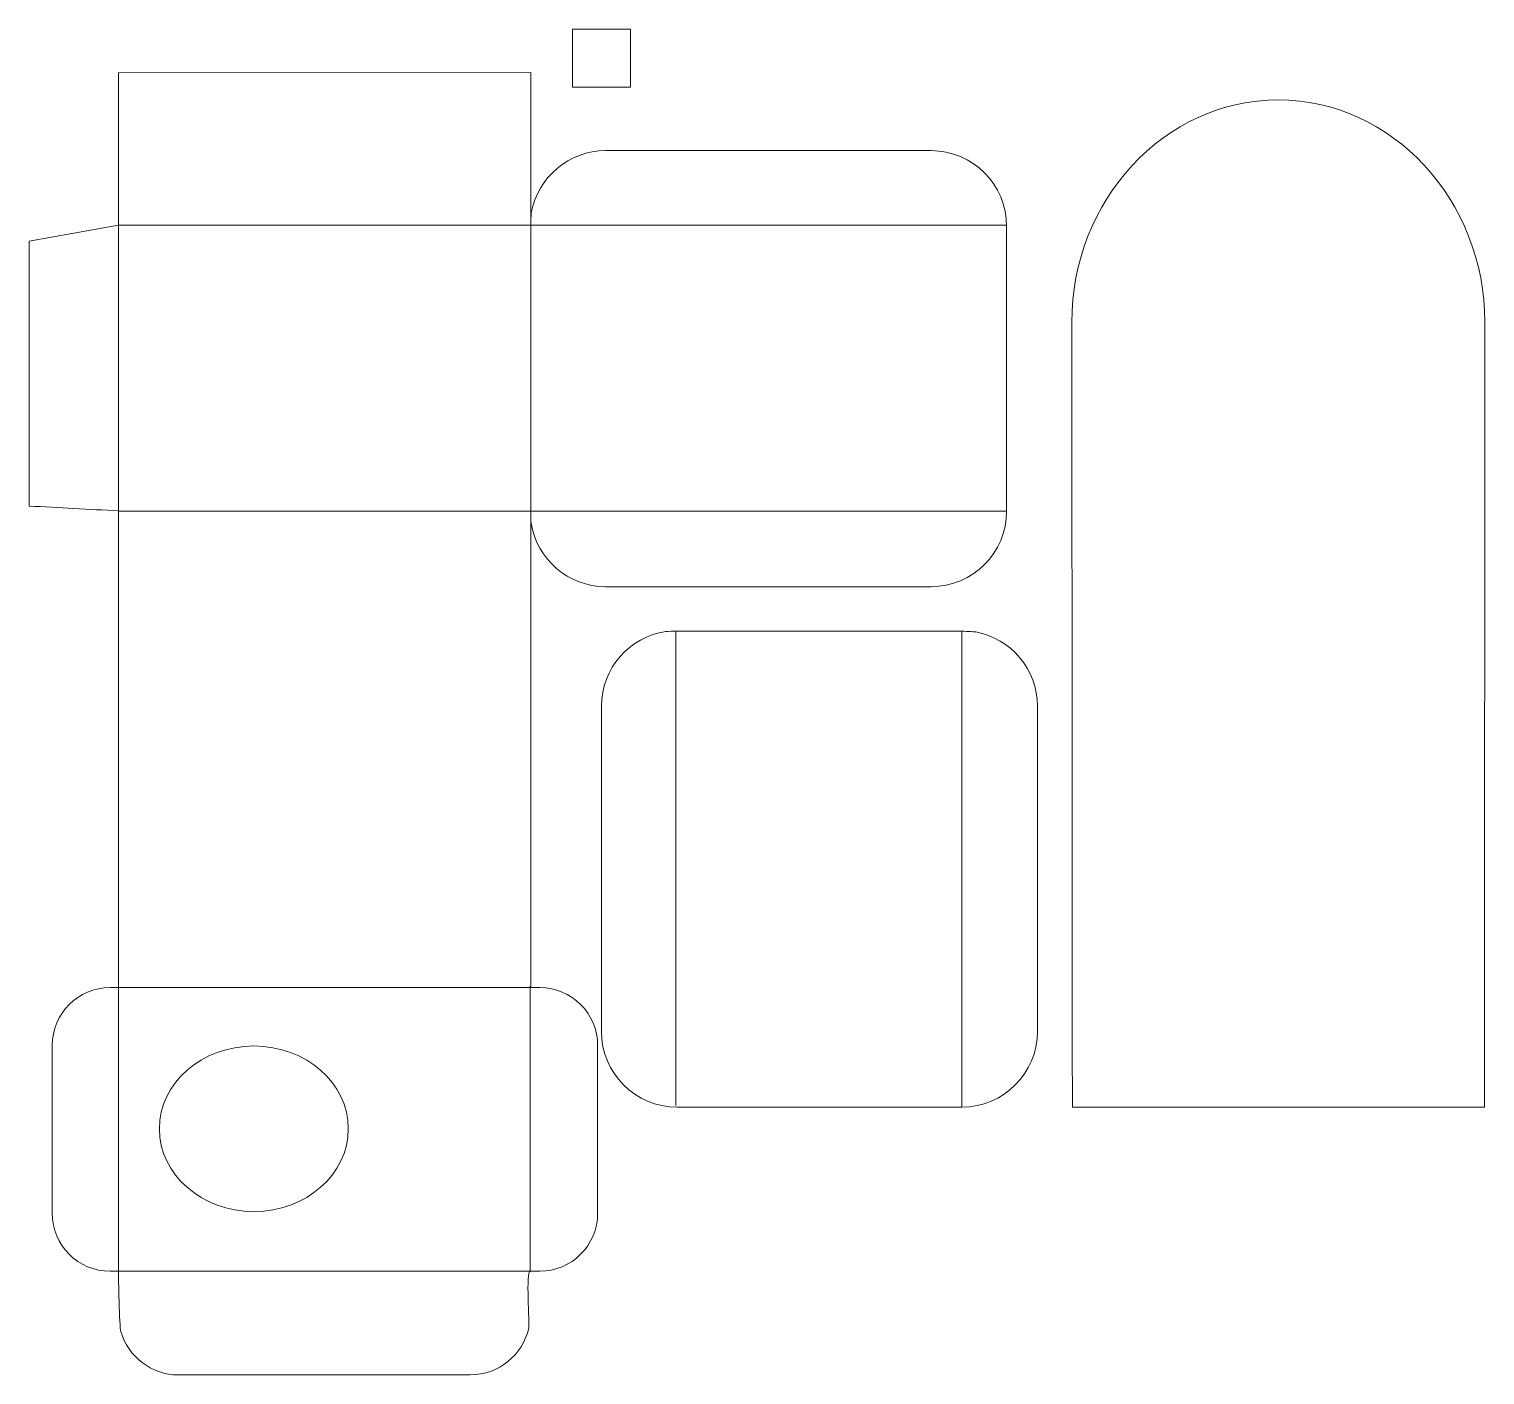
# Model space of a CAD drawing. Header units: centimetres. Extents: x -4.7 to 20.4, y -12.7 to 10.5.
import ezdxf
from ezdxf.lldxf.tags import DXFTag

# ---------------------------------------------------------------- set-up
doc = ezdxf.new("R2010")
doc.units = ezdxf.units.CM
doc.header["$MEASUREMENT"] = 0
doc.layers.add('Camada 1', color=7, linetype='Continuous')
tags = doc.linetypes.add('New Line1', pattern=[2.3, 1, -1.3]).pattern_tags.tags
tags[6:7] = [DXFTag(74, 4), DXFTag(75, 0), DXFTag(340, '0'), DXFTag(46, 1.0), DXFTag(50, 0.0), DXFTag(44, 0.0), DXFTag(45, 0.0)]
tags[4:5] = [DXFTag(74, 4), DXFTag(75, 0), DXFTag(340, '0'), DXFTag(46, 1.0), DXFTag(50, 0.0), DXFTag(44, 0.0), DXFTag(45, 0.0)]
tags = doc.linetypes.add('New Line10', pattern=[2.3, 1, -1.3]).pattern_tags.tags
tags[6:7] = [DXFTag(74, 4), DXFTag(75, 0), DXFTag(340, '0'), DXFTag(46, 1.0), DXFTag(50, 0.0), DXFTag(44, 0.0), DXFTag(45, 0.0)]
tags[4:5] = [DXFTag(74, 4), DXFTag(75, 0), DXFTag(340, '0'), DXFTag(46, 1.0), DXFTag(50, 0.0), DXFTag(44, 0.0), DXFTag(45, 0.0)]
tags = doc.linetypes.add('New Line2', pattern=[2.3, 1, -1.3]).pattern_tags.tags
tags[6:7] = [DXFTag(74, 4), DXFTag(75, 0), DXFTag(340, '0'), DXFTag(46, 1.0), DXFTag(50, 0.0), DXFTag(44, 0.0), DXFTag(45, 0.0)]
tags[4:5] = [DXFTag(74, 4), DXFTag(75, 0), DXFTag(340, '0'), DXFTag(46, 1.0), DXFTag(50, 0.0), DXFTag(44, 0.0), DXFTag(45, 0.0)]
tags = doc.linetypes.add('New Line3', pattern=[2.3, 1, -1.3]).pattern_tags.tags
tags[6:7] = [DXFTag(74, 4), DXFTag(75, 0), DXFTag(340, '0'), DXFTag(46, 1.0), DXFTag(50, 0.0), DXFTag(44, 0.0), DXFTag(45, 0.0)]
tags[4:5] = [DXFTag(74, 4), DXFTag(75, 0), DXFTag(340, '0'), DXFTag(46, 1.0), DXFTag(50, 0.0), DXFTag(44, 0.0), DXFTag(45, 0.0)]
tags = doc.linetypes.add('New Line4', pattern=[2.3, 1, -1.3]).pattern_tags.tags
tags[6:7] = [DXFTag(74, 4), DXFTag(75, 0), DXFTag(340, '0'), DXFTag(46, 1.0), DXFTag(50, 0.0), DXFTag(44, 0.0), DXFTag(45, 0.0)]
tags[4:5] = [DXFTag(74, 4), DXFTag(75, 0), DXFTag(340, '0'), DXFTag(46, 1.0), DXFTag(50, 0.0), DXFTag(44, 0.0), DXFTag(45, 0.0)]
tags = doc.linetypes.add('New Line5', pattern=[2.3, 1, -1.3]).pattern_tags.tags
tags[6:7] = [DXFTag(74, 4), DXFTag(75, 0), DXFTag(340, '0'), DXFTag(46, 1.0), DXFTag(50, 0.0), DXFTag(44, 0.0), DXFTag(45, 0.0)]
tags[4:5] = [DXFTag(74, 4), DXFTag(75, 0), DXFTag(340, '0'), DXFTag(46, 1.0), DXFTag(50, 0.0), DXFTag(44, 0.0), DXFTag(45, 0.0)]
tags = doc.linetypes.add('New Line6', pattern=[2.3, 1, -1.3]).pattern_tags.tags
tags[6:7] = [DXFTag(74, 4), DXFTag(75, 0), DXFTag(340, '0'), DXFTag(46, 1.0), DXFTag(50, 0.0), DXFTag(44, 0.0), DXFTag(45, 0.0)]
tags[4:5] = [DXFTag(74, 4), DXFTag(75, 0), DXFTag(340, '0'), DXFTag(46, 1.0), DXFTag(50, 0.0), DXFTag(44, 0.0), DXFTag(45, 0.0)]
tags = doc.linetypes.add('New Line7', pattern=[2.3, 1, -1.3]).pattern_tags.tags
tags[6:7] = [DXFTag(74, 4), DXFTag(75, 0), DXFTag(340, '0'), DXFTag(46, 1.0), DXFTag(50, 0.0), DXFTag(44, 0.0), DXFTag(45, 0.0)]
tags[4:5] = [DXFTag(74, 4), DXFTag(75, 0), DXFTag(340, '0'), DXFTag(46, 1.0), DXFTag(50, 0.0), DXFTag(44, 0.0), DXFTag(45, 0.0)]
tags = doc.linetypes.add('New Line8', pattern=[2.3, 1, -1.3]).pattern_tags.tags
tags[6:7] = [DXFTag(74, 4), DXFTag(75, 0), DXFTag(340, '0'), DXFTag(46, 1.0), DXFTag(50, 0.0), DXFTag(44, 0.0), DXFTag(45, 0.0)]
tags[4:5] = [DXFTag(74, 4), DXFTag(75, 0), DXFTag(340, '0'), DXFTag(46, 1.0), DXFTag(50, 0.0), DXFTag(44, 0.0), DXFTag(45, 0.0)]
tags = doc.linetypes.add('New Line9', pattern=[2.3, 1, -1.3]).pattern_tags.tags
tags[6:7] = [DXFTag(74, 4), DXFTag(75, 0), DXFTag(340, '0'), DXFTag(46, 1.0), DXFTag(50, 0.0), DXFTag(44, 0.0), DXFTag(45, 0.0)]
tags[4:5] = [DXFTag(74, 4), DXFTag(75, 0), DXFTag(340, '0'), DXFTag(46, 1.0), DXFTag(50, 0.0), DXFTag(44, 0.0), DXFTag(45, 0.0)]

msp = doc.modelspace()

# ---------------------------------------------------------------- linework, layer by layer
at = {"layer": 'Camada 1', "color": 250, "lineweight": 20}
msp.add_lwpolyline([(4.66133, 9.53579), (5.66133, 9.53579), (5.66133, 10.53579), (4.66133, 10.53579), (4.66133, 9.53579)], close=True, dxfattribs=at)
msp.add_ellipse((-0.82799, -8.41391), major_axis=(1.62792, 0), ratio=0.87618556, dxfattribs=at)
at = {"layer": 'Camada 1', "color": 250, "lineweight": 9}
for points, knots in [([(3.94243, 9.78751), (3.94243, 9.78751), (3.94243, 7.15264), (3.94243, 7.15264), (3.94243, 7.15264), (3.94532, 7.17587), (3.94884, 7.3467), (3.95293, 7.3695), (3.95293, 7.3695), (4.06327, 7.98371), (4.60386, 8.4417), (5.23454, 8.4417), (5.23454, 8.4417), (5.23454, 8.4417), (10.84276, 8.4417), (10.84276, 8.4417), (10.84276, 8.4417), (11.55892, 8.4417), (12.14487, 7.85572), (12.14487, 7.1396), (12.14487, 7.1396), (12.14487, 7.1396), (12.14487, 2.22894), (12.14487, 2.22894), (12.14487, 2.22894), (12.14487, 1.51282), (11.55888, 0.92684), (10.84276, 0.92684), (10.84276, 0.92684), (10.84276, 0.92684), (5.23454, 0.92684), (5.23454, 0.92684), (5.23454, 0.92684), (4.58921, 0.92684), (4.04958, 1.40268), (3.94922, 2.02081), (3.94922, 2.02081), (3.94668, 2.03646), (3.94441, 2.20689), (3.94243, 2.22275), (3.94243, 2.22275), (3.94243, 2.22275), (3.94243, -5.98007), (3.94243, -5.98007), (3.94243, -5.98007), (3.94243, -5.98007), (4.09994, -5.98007), (4.09994, -5.98007), (4.09994, -5.98007), (4.6479, -5.98007), (5.09623, -6.42841), (5.09623, -6.97636), (5.09623, -6.97636), (5.09623, -6.97636), (5.09623, -9.87294), (5.09623, -9.87294), (5.09623, -9.87294), (5.09623, -10.42089), (4.64789, -10.86923), (4.09994, -10.86923), (4.09994, -10.86923), (4.09994, -10.86923), (3.94243, -10.86923), (3.94243, -10.86923), (3.94243, -10.86923), (3.94243, -10.86923), (3.93427, -10.86923), (3.93427, -10.86923), (3.93427, -10.86923), (3.85585, -10.86923), (3.92539, -11.77823), (3.90861, -11.85176), (3.90861, -11.85176), (3.80396, -12.31031), (3.39146, -12.65517), (2.9024, -12.65517), (2.9024, -12.65517), (2.9024, -12.65517), (-2.12921, -12.65517), (-2.12921, -12.65517), (-2.12921, -12.65517), (-2.59759, -12.65517), (-2.99573, -12.33887), (-3.1205, -11.90933), (-3.1205, -11.90933), (-3.1469, -11.81843), (-3.16108, -10.96837), (-3.16108, -10.86923), (-3.16108, -10.86923), (-3.16108, -10.86923), (-3.3071, -10.86923), (-3.3071, -10.86923), (-3.3071, -10.86923), (-3.85505, -10.86923), (-4.30339, -10.4209), (-4.30339, -9.87294), (-4.30339, -9.87294), (-4.30339, -9.87294), (-4.30339, -6.97636), (-4.30339, -6.97636), (-4.30339, -6.97636), (-4.30339, -6.4284), (-3.85506, -5.98007), (-3.3071, -5.98007), (-3.3071, -5.98007), (-3.3071, -5.98007), (-3.15945, -5.98007), (-3.15945, -5.98007), (-3.15945, -5.98007), (-3.15945, -5.98007), (-3.15945, 2.23551), (-3.15945, 2.23551), (-3.15945, 2.23551), (-3.67098, 2.25756), (-4.18776, 2.29282), (-4.70115, 2.31613), (-4.70115, 2.31613), (-4.70115, 2.31613), (-4.70028, 6.87956), (-4.70028, 6.87956), (-4.70028, 6.87956), (-4.70028, 6.87956), (-3.15944, 7.1596), (-3.15944, 7.1596), (-3.15944, 7.1596), (-3.15944, 7.1596), (-3.15944, 9.78236), (-3.15944, 9.78236), (-3.15944, 9.78236), (-3.15944, 9.78236), (3.94243, 9.78751), (3.94243, 9.78751)], [0, 0, 0, 0, 0.02941176, 0.02941176, 0.02941176, 0.02941176, 0.05882353, 0.05882353, 0.05882353, 0.05882353, 0.08823529, 0.08823529, 0.08823529, 0.08823529, 0.11764706, 0.11764706, 0.11764706, 0.11764706, 0.14705882, 0.14705882, 0.14705882, 0.14705882, 0.17647059, 0.17647059, 0.17647059, 0.17647059, 0.20588235, 0.20588235, 0.20588235, 0.20588235, 0.23529412, 0.23529412, 0.23529412, 0.23529412, 0.26470588, 0.26470588, 0.26470588, 0.26470588, 0.29411765, 0.29411765, 0.29411765, 0.29411765, 0.32352941, 0.32352941, 0.32352941, 0.32352941, 0.35294118, 0.35294118, 0.35294118, 0.35294118, 0.38235294, 0.38235294, 0.38235294, 0.38235294, 0.41176471, 0.41176471, 0.41176471, 0.41176471, 0.44117647, 0.44117647, 0.44117647, 0.44117647, 0.47058824, 0.47058824, 0.47058824, 0.47058824, 0.5, 0.5, 0.5, 0.5, 0.52941176, 0.52941176, 0.52941176, 0.52941176, 0.55882353, 0.55882353, 0.55882353, 0.55882353, 0.58823529, 0.58823529, 0.58823529, 0.58823529, 0.61764706, 0.61764706, 0.61764706, 0.61764706, 0.64705882, 0.64705882, 0.64705882, 0.64705882, 0.67647059, 0.67647059, 0.67647059, 0.67647059, 0.70588235, 0.70588235, 0.70588235, 0.70588235, 0.73529412, 0.73529412, 0.73529412, 0.73529412, 0.76470588, 0.76470588, 0.76470588, 0.76470588, 0.79411765, 0.79411765, 0.79411765, 0.79411765, 0.82352941, 0.82352941, 0.82352941, 0.82352941, 0.85294118, 0.85294118, 0.85294118, 0.85294118, 0.88235294, 0.88235294, 0.88235294, 0.88235294, 0.91176471, 0.91176471, 0.91176471, 0.91176471, 0.94117647, 0.94117647, 0.94117647, 0.94117647, 1, 1, 1, 1]), ([(13.27683, -8.04045), (13.27683, -8.04045), (20.3787, -8.04045), (20.3787, -8.04045), (20.3787, -8.04045), (20.3787, -4.37014), (20.38636, 1.81041), (20.38636, 5.48061), (20.38636, 5.48061), (20.38636, 7.59008), (18.7844, 9.31608), (16.82649, 9.31608), (16.82649, 9.31608), (14.86855, 9.31608), (13.26487, 7.59011), (13.26659, 5.48061), (13.26659, 5.48061), (13.27102, 1.81056), (13.27682, -4.37021), (13.27683, -8.04045)], [0, 0, 0, 0, 0.16666667, 0.16666667, 0.16666667, 0.16666667, 0.33333333, 0.33333333, 0.33333333, 0.33333333, 0.5, 0.5, 0.5, 0.5, 0.66666667, 0.66666667, 0.66666667, 0.66666667, 1, 1, 1, 1]), ([(11.36545, 0.16199), (11.36545, 0.16199), (6.44343, 0.162), (6.44343, 0.162), (6.44343, 0.162), (6.42896, 0.16036), (6.28772, 0.15846), (6.27342, 0.15635), (6.27342, 0.15635), (5.64651, 0.06368), (5.16133, -0.48008), (5.16133, -1.13173), (5.16133, -1.13173), (5.16133, -1.13173), (5.16133, -6.73995), (5.16133, -6.73995), (5.16133, -6.73995), (5.16133, -7.45612), (5.74727, -8.04206), (6.46343, -8.04206), (6.46343, -8.04206), (6.46343, -8.04206), (11.37409, -8.04206), (11.37409, -8.04206), (11.37409, -8.04206), (12.09025, -8.04206), (12.67619, -7.45608), (12.67619, -6.73995), (12.67619, -6.73995), (12.67619, -6.73995), (12.67619, -1.13173), (12.67619, -1.13173), (12.67619, -1.13173), (12.67619, -0.49748), (12.21649, 0.03464), (11.61387, 0.14799), (11.61387, 0.14799), (11.58325, 0.15374), (11.39678, 0.15843), (11.36545, 0.16199)], [0, 0, 0, 0, 0.09090909, 0.09090909, 0.09090909, 0.09090909, 0.18181818, 0.18181818, 0.18181818, 0.18181818, 0.27272727, 0.27272727, 0.27272727, 0.27272727, 0.36363636, 0.36363636, 0.36363636, 0.36363636, 0.45454545, 0.45454545, 0.45454545, 0.45454545, 0.54545455, 0.54545455, 0.54545455, 0.54545455, 0.63636364, 0.63636364, 0.63636364, 0.63636364, 0.72727273, 0.72727273, 0.72727273, 0.72727273, 0.81818182, 0.81818182, 0.81818182, 0.81818182, 1, 1, 1, 1])]:
    msp.add_open_spline(points, degree=3, knots=knots, dxfattribs=at)
at = {"layer": 'Camada 1', "color": 250, "linetype": 'New Line9', "lineweight": 20}
msp.add_open_spline([(-3.15944, 7.17496), (-3.15944, 7.17496), (-3.15945, 2.20248), (-3.15945, 2.20248)], degree=3, dxfattribs=at)
at = {"layer": 'Camada 1', "color": 250, "linetype": 'New Line1', "lineweight": 20}
msp.add_open_spline([(-3.15945, 7.1596), (-3.15945, 7.1596), (12.14487, 7.1596), (12.14487, 7.1596)], degree=3, dxfattribs=at)
at = {"layer": 'Camada 1', "color": 250, "linetype": 'New Line8', "lineweight": 20}
msp.add_open_spline([(3.94243, 7.15264), (3.94243, 7.15264), (3.94243, 2.06812), (3.94243, 2.06812)], degree=3, dxfattribs=at)
at = {"layer": 'Camada 1', "color": 250, "linetype": 'New Line10', "lineweight": 20}
msp.add_open_spline([(12.14487, 2.22894), (12.14487, 2.22894), (-3.15945, 2.22894), (-3.15945, 2.22894)], degree=3, dxfattribs=at)
at = {"layer": 'Camada 1', "color": 250, "linetype": 'New Line3', "lineweight": 20}
msp.add_open_spline([(6.44343, 0.162), (6.44343, 0.162), (6.44343, -8.0129), (6.44343, -8.0129)], degree=3, dxfattribs=at)
at = {"layer": 'Camada 1', "color": 250, "linetype": 'New Line2', "lineweight": 20}
msp.add_open_spline([(11.37409, -8.04206), (11.37409, -8.04206), (11.37409, 0.16199), (11.37409, 0.16199)], degree=3, dxfattribs=at)
at = {"layer": 'Camada 1', "color": 250, "linetype": 'New Line4', "lineweight": 20}
msp.add_open_spline([(-3.16108, -5.98007), (-3.16108, -5.98007), (4.09994, -5.98007), (4.09994, -5.98007)], degree=3, dxfattribs=at)
at = {"layer": 'Camada 1', "color": 250, "linetype": 'New Line6', "lineweight": 20}
msp.add_open_spline([(-3.16108, -10.86923), (-3.16108, -10.86923), (-3.16108, -5.98007), (-3.16108, -5.98007)], degree=3, dxfattribs=at)
at = {"layer": 'Camada 1', "color": 250, "linetype": 'New Line5', "lineweight": 20}
msp.add_open_spline([(3.93429, -10.86923), (3.93429, -10.86923), (3.93429, -5.95857), (3.93429, -5.95857)], degree=3, dxfattribs=at)
at = {"layer": 'Camada 1', "color": 250, "linetype": 'New Line7', "lineweight": 20}
msp.add_open_spline([(-3.16108, -10.86923), (-3.16108, -10.86923), (3.93427, -10.86923), (3.93427, -10.86923)], degree=3, dxfattribs=at)

doc.saveas('drawing.dxf')
